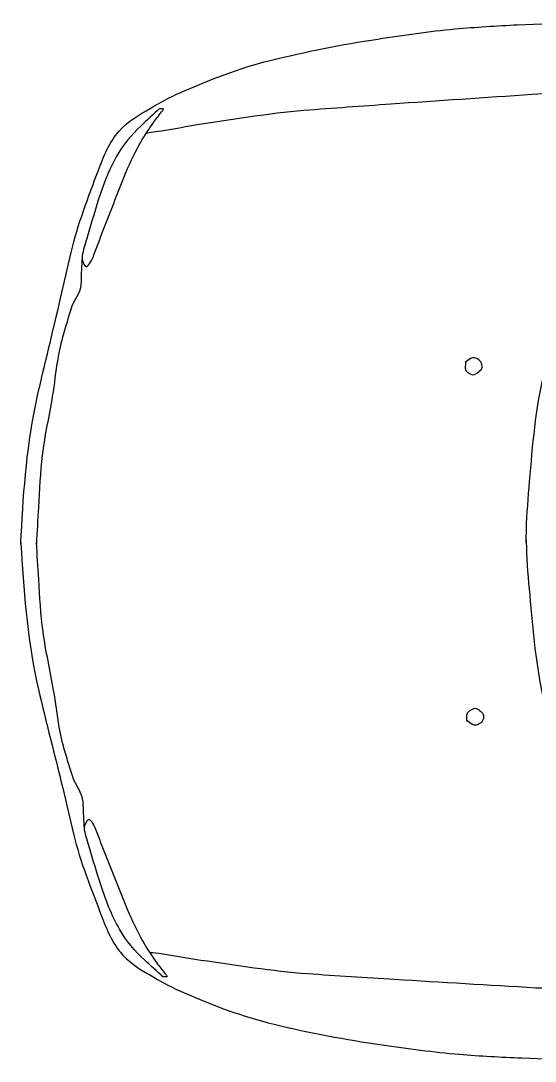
# Model space of a CAD drawing. Header units: millimetres. Extents: x 1343 to 64046, y 44602 to 77982.
# Drawn here: x 30511 to 31332, y 52506 to 54165 of the extents above; entities that cross this region are included whole.
import ezdxf

# ---------------------------------------------------------------- set-up
doc = ezdxf.new("R2010")
doc.units = ezdxf.units.MM

# ---------------------------------------------------------------- blocks, each defined once
blk = doc.blocks.new('A$C54C10930')
for points, knots in [([(0, 929.5), (0.1, 934.3), (0.1, 939.1), (0.2, 943.9), (1.3, 1017.7), (4.3, 1091.9), (17.7, 1164.7), (27.5, 1218), (39, 1270.8), (49.2, 1323.9), (54, 1348.3), (58.4, 1372.9), (63.2, 1397.4), (72, 1442.7), (87.5, 1486.2), (102, 1530.3), (109.4, 1552.7), (117.2, 1574.6), (132.8, 1593.5), (146.4, 1610.1), (163.6, 1620.7), (181.2, 1631.7), (196.3, 1641.2), (211.2, 1650.4), (227.3, 1658.2), (273.6, 1680.6), (320.2, 1700.9), (369.5, 1715.1), (426, 1731.4), (482.7, 1744.7), (540.3, 1755.6), (581, 1763.3), (621.6, 1770.9), (662.7, 1776.2), (695.8, 1780.4), (729, 1783.8), (762.3, 1786.5), (830.7, 1792), (899, 1797.9), (967.5, 1798.9), (1021, 1799.8), (1074.5, 1799.9), (1128, 1799.7), (1175.4, 1799.5), (1222.8, 1798.9), (1270.2, 1798.9), (1276.8, 1798.9), (1283.3, 1798.9), (1289.9, 1798.9)], [0, 0, 0, 0, 0.007683, 0.007683, 0.007683, 0.125649, 0.125649, 0.125649, 0.212062, 0.212062, 0.212062, 0.251911, 0.251911, 0.251911, 0.325662, 0.325662, 0.325662, 0.363112, 0.363112, 0.363112, 0.395949, 0.395949, 0.395949, 0.424294, 0.424294, 0.424294, 0.505873, 0.505873, 0.505873, 0.599338, 0.599338, 0.599338, 0.665442, 0.665442, 0.665442, 0.71881, 0.71881, 0.71881, 0.828307, 0.828307, 0.828307, 0.913794, 0.913794, 0.913794, 0.989522, 0.989522, 0.989522, 1, 1, 1, 1]), ([(806.4, 961.3), (806.3, 968.3), (806.2, 975.3), (806.1, 982.3), (805.8, 1008.1), (807.2, 1033.8), (808.4, 1059.5), (811.1, 1117.1), (813.6, 1174.8), (825.1, 1231.5), (828.2, 1246.9), (832.1, 1261.9), (835.8, 1277.1), (846.1, 1319), (856.4, 1360.7), (867.5, 1402.4), (874.9, 1429.8), (884.9, 1456.3), (896.3, 1482.4), (909.3, 1512.3), (924.8, 1540.5), (940.8, 1568.9), (951.5, 1587.9), (963, 1606.1), (976, 1623.8), (985.8, 1637), (997.2, 1648.2), (1010.4, 1658.2), (1023.1, 1667.9), (1036.4, 1675.8), (1050.7, 1682.8), (1062.5, 1688.7), (1074.2, 1694.1), (1086.9, 1697.7), (1109.5, 1704.2), (1132.3, 1708.8), (1155.5, 1712.6), (1182.3, 1717), (1209.1, 1721.4), (1236.1, 1722.8), (1277.2, 1724.9), (1318.4, 1725.2), (1359.5, 1723.7), (1395, 1722.5), (1430.6, 1721.1), (1466.1, 1719.1), (1513.3, 1716.5), (1560.4, 1713.2), (1607.5, 1709.8), (1636.4, 1707.7), (1665, 1703.9), (1693.8, 1700.5), (1709.3, 1698.7), (1724.3, 1696), (1739.2, 1689.3), (1747.7, 1685.5), (1752.8, 1677.9), (1757.7, 1669.8), (1764.8, 1658.3), (1769.8, 1647), (1771.7, 1634.5), (1773, 1625.3), (1773.1, 1615.5), (1770.7, 1606.6), (1765.8, 1588), (1757.8, 1570.3), (1753.1, 1551.7), (1741.8, 1506.8), (1729.3, 1462), (1722.5, 1416.1), (1717.8, 1384.2), (1714.3, 1352.3), (1711.4, 1320.3), (1707.5, 1277.2), (1703.7, 1234.2), (1701.2, 1191), (1698.2, 1139.9), (1695.9, 1088.8), (1696.5, 1037.7), (1696.7, 1024), (1697.3, 1010.3), (1697.4, 996.5)], [0, 0, 0, 0, 0.009558, 0.009558, 0.009558, 0.044718, 0.044718, 0.044718, 0.123377, 0.123377, 0.123377, 0.144685, 0.144685, 0.144685, 0.203547, 0.203547, 0.203547, 0.242242, 0.242242, 0.242242, 0.286528, 0.286528, 0.286528, 0.316217, 0.316217, 0.316217, 0.33834, 0.33834, 0.33834, 0.359861, 0.359861, 0.359861, 0.377665, 0.377665, 0.377665, 0.40963, 0.40963, 0.40963, 0.446651, 0.446651, 0.446651, 0.502798, 0.502798, 0.502798, 0.551392, 0.551392, 0.551392, 0.61591, 0.61591, 0.61591, 0.655398, 0.655398, 0.655398, 0.676698, 0.676698, 0.676698, 0.68896, 0.68896, 0.68896, 0.706251, 0.706251, 0.706251, 0.718961, 0.718961, 0.718961, 0.745199, 0.745199, 0.745199, 0.808488, 0.808488, 0.808488, 0.852395, 0.852395, 0.852395, 0.911434, 0.911434, 0.911434, 0.981248, 0.981248, 0.981248, 1, 1, 1, 1]), ([(1029.5, 1671.2), (1025.7, 1674.7), (1022, 1678.2), (1018.2, 1681.7), (1012, 1687.5), (1001.8, 1687), (993.3, 1687.2), (973.9, 1687.8), (954.4, 1688.6), (935.1, 1687.2), (886.5, 1684), (837.9, 1681.1), (789.5, 1676.1), (714.6, 1668.4), (639.8, 1660.5), (565, 1652.5), (518.7, 1647.5), (472.5, 1642.7), (426.3, 1637.2), (369.5, 1630.4), (313.4, 1618.7), (257.2, 1608), (231.8, 1603.1), (206.6, 1597), (181, 1592.7), (179.3, 1592.4), (177.6, 1592.1), (175.9, 1591.8)], [0, 0, 0, 0, 0.017744, 0.017744, 0.017744, 0.047302, 0.047302, 0.047302, 0.114618, 0.114618, 0.114618, 0.283398, 0.283398, 0.283398, 0.544479, 0.544479, 0.544479, 0.705728, 0.705728, 0.705728, 0.904157, 0.904157, 0.904157, 0.994065, 0.994065, 0.994065, 1, 1, 1, 1]), ([(195.9, 1632), (186.4, 1622.4), (176.9, 1612.9), (167.4, 1603.4), (152.6, 1588.5), (139.5, 1571.7), (129.7, 1552.7), (117.9, 1529.5), (109.8, 1505.4), (103.1, 1480.7), (97.6, 1460.8), (92.6, 1440.8), (87.4, 1420.8), (85, 1411.3), (82.6, 1401.7), (81, 1392.2), (80.1, 1386.8), (83.6, 1380.2), (86.5, 1376.5), (89.8, 1372.3), (96.4, 1385.3), (98.5, 1391.3), (103.5, 1405.7), (108.2, 1420.2), (113.2, 1434.6), (123.3, 1463.5), (133.3, 1492.4), (143.5, 1521.3), (149.8, 1539), (157.3, 1556.1), (165.6, 1573), (171.3, 1584.5), (178.1, 1595.3), (184.9, 1606.2), (188.9, 1612.5), (193.5, 1618.4), (197.8, 1624.6), (199.3, 1626.9), (204.2, 1632.4), (201.5, 1632), (199.3, 1631.7), (197.2, 1631.4), (195, 1631.1)], [0, 0, 0, 0, 0.070016, 0.070016, 0.070016, 0.179626, 0.179626, 0.179626, 0.312683, 0.312683, 0.312683, 0.420127, 0.420127, 0.420127, 0.470953, 0.470953, 0.470953, 0.499779, 0.499779, 0.499779, 0.532713, 0.532713, 0.532713, 0.612102, 0.612102, 0.612102, 0.771399, 0.771399, 0.771399, 0.868805, 0.868805, 0.868805, 0.935418, 0.935418, 0.935418, 0.974427, 0.974427, 0.974427, 0.988724, 0.988724, 0.988724, 1, 1, 1, 1]), ([(81, 1392.1), (80.9, 1383.4), (80.8, 1374.6), (80.7, 1365.9), (80.7, 1359.5), (80.9, 1353.2), (80.7, 1346.8), (80.4, 1332.5), (69.5, 1320.4), (66, 1306.6), (59.2, 1280.1), (51.5, 1253.5), (48.1, 1226.2), (45.6, 1206.5), (44.1, 1186.7), (41.7, 1167), (37.9, 1135.6), (31.6, 1104.4), (29.1, 1072.8), (26.8, 1045), (26.3, 1017.1), (25.9, 989.2), (25.6, 969.6), (25.3, 950.1), (25, 930.5)], [0, 0, 0, 0, 0.056134, 0.056134, 0.056134, 0.09687, 0.09687, 0.09687, 0.188484, 0.188484, 0.188484, 0.364702, 0.364702, 0.364702, 0.492155, 0.492155, 0.492155, 0.695378, 0.695378, 0.695378, 0.874288, 0.874288, 0.874288, 1, 1, 1, 1]), ([(699, 1246.5), (699, 1243.1), (699, 1239.7), (699, 1236.2), (699, 1231), (706.9, 1226.8), (711, 1226.2), (715.2, 1225.7), (720.4, 1230.4), (724.2, 1234.5), (728.3, 1238.7), (724.9, 1246.8), (720.1, 1250.3), (716.3, 1253.2), (710.3, 1254.6), (706.9, 1251.8), (704.2, 1249.5), (701.5, 1247.3), (698.7, 1245)], [0, 0, 0, 0, 0.125842, 0.125842, 0.125842, 0.316995, 0.316995, 0.316995, 0.507127, 0.507127, 0.507127, 0.70765, 0.70765, 0.70765, 0.869959, 0.869959, 0.869959, 1, 1, 1, 1]), ([(806.3, 966.1), (806.8, 959.1), (807.3, 952.1), (807.8, 945.1), (809.6, 919.4), (813.1, 893.9), (816.4, 868.4), (823.7, 811.2), (831, 753.9), (847.1, 698.3), (851.4, 683.3), (856.5, 668.6), (861.4, 653.8), (875.1, 612.9), (888.8, 572.1), (903.3, 531.5), (912.8, 504.8), (925, 479.2), (938.5, 454.1), (953.9, 425.4), (971.7, 398.5), (989.9, 371.5), (1002.1, 353.4), (1015, 336.3), (1029.5, 319.7), (1040.3, 307.3), (1052.6, 297.1), (1066.5, 288.2), (1080, 279.6), (1093.9, 272.8), (1108.7, 266.9), (1121, 262.1), (1133.1, 257.6), (1146, 255.1), (1169.1, 250.5), (1192.2, 247.7), (1215.6, 245.8), (1242.7, 243.7), (1269.8, 241.4), (1296.8, 242.2), (1337.9, 243.5), (1378.9, 246.5), (1419.8, 251.4), (1455.2, 255.5), (1490.5, 259.8), (1525.7, 264.7), (1572.5, 271.2), (1619.2, 278.3), (1665.9, 285.5), (1694.5, 289.9), (1722.7, 296.1), (1751.1, 301.8), (1766.4, 304.9), (1781.1, 308.7), (1795.5, 316.7), (1803.7, 321.2), (1808.1, 329.2), (1812.4, 337.6), (1818.4, 349.6), (1822.5, 361.5), (1823.3, 374), (1823.9, 383.1), (1823.3, 392.8), (1820.1, 401.7), (1813.7, 420.1), (1804.3, 436.8), (1798.1, 455), (1783.2, 498.8), (1767.1, 542.4), (1756.5, 587.6), (1749.2, 619), (1743.1, 650.5), (1737.6, 682.2), (1730.2, 724.8), (1722.9, 767.4), (1716.9, 810.2), (1709.7, 860.9), (1703.3, 911.6), (1699.8, 962.6), (1698.8, 976.3), (1698.2, 990), (1697.3, 1003.7)], [0, 0, 0, 0, 0.009557, 0.009557, 0.009557, 0.044718, 0.044718, 0.044718, 0.123377, 0.123377, 0.123377, 0.144685, 0.144685, 0.144685, 0.203547, 0.203547, 0.203547, 0.242242, 0.242242, 0.242242, 0.286528, 0.286528, 0.286528, 0.316218, 0.316218, 0.316218, 0.33834, 0.33834, 0.33834, 0.359861, 0.359861, 0.359861, 0.377665, 0.377665, 0.377665, 0.40963, 0.40963, 0.40963, 0.446651, 0.446651, 0.446651, 0.502798, 0.502798, 0.502798, 0.551392, 0.551392, 0.551392, 0.61591, 0.61591, 0.61591, 0.655398, 0.655398, 0.655398, 0.676698, 0.676698, 0.676698, 0.68896, 0.68896, 0.68896, 0.706251, 0.706251, 0.706251, 0.718961, 0.718961, 0.718961, 0.7452, 0.7452, 0.7452, 0.808488, 0.808488, 0.808488, 0.852395, 0.852395, 0.852395, 0.911434, 0.911434, 0.911434, 0.981248, 0.981248, 0.981248, 1, 1, 1, 1]), ([(0, 932), (0.5, 927.2), (1, 922.4), (1.4, 917.6), (8.6, 844.1), (17.6, 770.4), (36.9, 699), (51, 646.7), (66.7, 595), (81.3, 543), (88, 518.9), (94.4, 494.8), (101.2, 470.8), (113.7, 426.4), (132.7, 384.3), (150.8, 341.5), (159.9, 319.8), (169.5, 298.6), (186.6, 281), (201.6, 265.6), (219.5, 256.4), (237.9, 246.9), (253.8, 238.7), (269.4, 230.7), (286.1, 224.3), (334.1, 205.7), (382.2, 189.3), (432.4, 179.1), (490, 167.5), (547.7, 158.9), (605.9, 152.8), (647.1, 148.4), (688.2, 144.1), (729.6, 142.2), (763, 140.7), (796.4, 140.1), (829.8, 140.1), (898.3, 140.2), (966.8, 139.9), (1035.3, 144.4), (1088.8, 148), (1142, 152.2), (1195.3, 156.8), (1242.6, 160.9), (1289.8, 165.2), (1337, 169.1), (1343.5, 169.7), (1350.1, 170.2), (1356.6, 170.7)], [0, 0, 0, 0, 0.007683, 0.007683, 0.007683, 0.125649, 0.125649, 0.125649, 0.212062, 0.212062, 0.212062, 0.251911, 0.251911, 0.251911, 0.325662, 0.325662, 0.325662, 0.363112, 0.363112, 0.363112, 0.395949, 0.395949, 0.395949, 0.424294, 0.424294, 0.424294, 0.505873, 0.505873, 0.505873, 0.599338, 0.599338, 0.599338, 0.665442, 0.665442, 0.665442, 0.718811, 0.718811, 0.718811, 0.828308, 0.828308, 0.828308, 0.913794, 0.913794, 0.913794, 0.989522, 0.989522, 0.989522, 1, 1, 1, 1]), ([(118.5, 477.5), (117.7, 486.2), (116.9, 494.9), (116.1, 503.7), (115.6, 510), (115.3, 516.3), (114.6, 522.6), (113.1, 536.8), (101.3, 548), (96.6, 561.5), (87.6, 587.4), (77.8, 613.3), (72.2, 640.2), (68.1, 659.6), (65, 679.3), (61, 698.7), (54.6, 729.7), (45.9, 760.2), (40.7, 791.5), (36.2, 819), (33.4, 846.8), (30.7, 874.5), (28.8, 894), (26.9, 913.5), (25.1, 933)], [0, 0, 0, 0, 0.056135, 0.056135, 0.056135, 0.096872, 0.096872, 0.096872, 0.188484, 0.188484, 0.188484, 0.364701, 0.364701, 0.364701, 0.492157, 0.492157, 0.492157, 0.695378, 0.695378, 0.695378, 0.874289, 0.874289, 0.874289, 1, 1, 1, 1]), ([(722.6, 673.1), (722.3, 676.5), (722.1, 679.9), (721.8, 683.3), (721.4, 688.5), (728.8, 692.8), (732.9, 694.3), (737, 695.7), (743.1, 691.1), (746.7, 687.1), (750.6, 682.9), (748.7, 674.6), (743.9, 671), (740.1, 668.1), (734.6, 665.9), (730.9, 668.5), (728, 670.5), (725.1, 672.5), (722.2, 674.5)], [0, 0, 0, 0, 0.125835, 0.125835, 0.125835, 0.316984, 0.316984, 0.316984, 0.507119, 0.507119, 0.507119, 0.707645, 0.707645, 0.707645, 0.869961, 0.869961, 0.869961, 1, 1, 1, 1]), ([(252.7, 247.8), (242.4, 256.6), (232.2, 265.3), (221.9, 274), (205.9, 287.7), (191.5, 303.3), (180.2, 321.5), (166.5, 343.6), (156.5, 366.9), (147.8, 391), (140.7, 410.4), (134, 429.8), (127.3, 449.5), (124.1, 458.8), (121.1, 468.1), (118.5, 477.4), (117.1, 482.7), (119.8, 488.7), (122.8, 493.5), (126.2, 499), (133.3, 485.6), (135.9, 479.8), (142, 465.8), (147.9, 451.7), (154.1, 437.8), (166.5, 409.8), (178.8, 381.8), (191.4, 353.9), (199.1, 336.8), (207.9, 320.3), (217.6, 304.2), (224.2, 293.2), (231.9, 282.9), (239.6, 272.7), (244.1, 266.7), (249.2, 261.1), (253.9, 255.3), (255.6, 253.2), (260.9, 248.1), (258.2, 248.3), (256, 248.4), (253.8, 248.5), (251.7, 248.7)], [0, 0, 0, 0, 0.070016, 0.070016, 0.070016, 0.179626, 0.179626, 0.179626, 0.312683, 0.312683, 0.312683, 0.420125, 0.420125, 0.420125, 0.470951, 0.470951, 0.470951, 0.499777, 0.499777, 0.499777, 0.532713, 0.532713, 0.532713, 0.612101, 0.612101, 0.612101, 0.771398, 0.771398, 0.771398, 0.868805, 0.868805, 0.868805, 0.935417, 0.935417, 0.935417, 0.974427, 0.974427, 0.974427, 0.988723, 0.988723, 0.988723, 1, 1, 1, 1]), ([(1086.6, 276.8), (1083.2, 273), (1079.7, 269.2), (1076.3, 265.4), (1070.6, 259.1), (1060.4, 258.8), (1051.9, 257.8), (1032.5, 255.6), (1013.3, 253.4), (993.9, 253.1), (945.2, 252.4), (896.5, 251.3), (847.9, 252.3), (772.6, 253.9), (697.4, 255.7), (622.1, 257.5), (575.7, 258.7), (529.2, 259.7), (482.7, 261.4), (425.6, 263.6), (368.7, 270.6), (311.8, 276.7), (286, 279.5), (260.4, 283.6), (234.6, 285.8), (232.9, 285.9), (231.2, 286), (229.5, 286.2)], [0, 0, 0, 0, 0.017744, 0.017744, 0.017744, 0.047301, 0.047301, 0.047301, 0.114617, 0.114617, 0.114617, 0.283398, 0.283398, 0.283398, 0.544479, 0.544479, 0.544479, 0.705727, 0.705727, 0.705727, 0.904156, 0.904156, 0.904156, 0.994065, 0.994065, 0.994065, 1, 1, 1, 1])]:
    blk.add_open_spline(points, degree=3, knots=knots)

msp = doc.modelspace()

# ---------------------------------------------------------------- block references
at = {"rotation": 357.8920594619946}
msp.add_blockref('A$C54C10930', (30476.3, 52401.3), dxfattribs=at)

doc.saveas('drawing.dxf')
